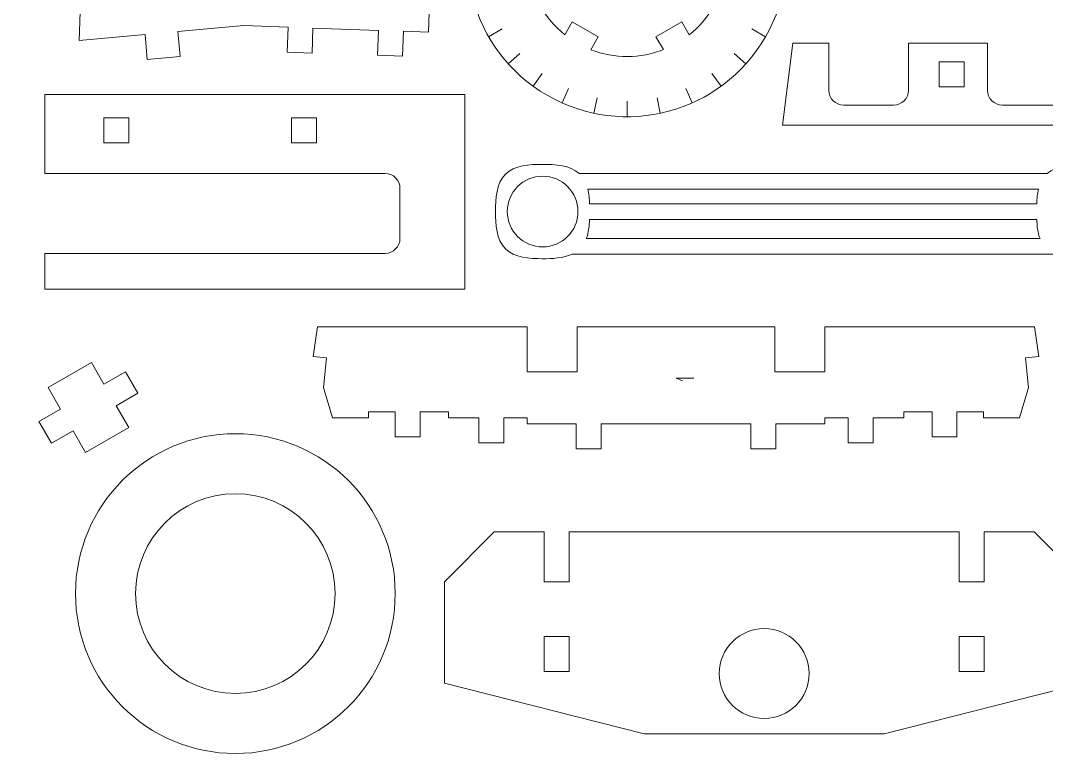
# Model space of a CAD drawing. Header units: centimetres. Extents: x -27.7 to 62.5, y 17.3 to 46.3.
# Drawn here: x -8.55 to 1.93, y 25.34 to 32.9 of the extents above; entities that cross this region are included whole.
import ezdxf

# ---------------------------------------------------------------- set-up
doc = ezdxf.new("R2010")
doc.units = ezdxf.units.CM
doc.header["$MEASUREMENT"] = 0
doc.layers.add('Camada 1', color=7, linetype='Continuous')

msp = doc.modelspace()

# ---------------------------------------------------------------- linework, layer by layer
at = {"layer": 'Camada 1', "color": 6, "lineweight": 20}
msp.add_open_spline([(-8.20292, 46.30494), (-8.20292, 46.30494), (9.79708, 46.30494), (9.79708, 46.30494), (9.79708, 46.30494), (10.07208, 46.30494), (10.29708, 46.07994), (10.29708, 45.80494), (10.29708, 45.80494), (10.29708, 45.80494), (10.29708, 17.80494), (10.29708, 17.80494), (10.29708, 17.80494), (10.29708, 17.52994), (10.07208, 17.30494), (9.79708, 17.30494), (9.79708, 17.30494), (9.79708, 17.30494), (-8.20292, 17.30494), (-8.20292, 17.30494), (-8.20292, 17.30494), (-8.47792, 17.30494), (-8.70292, 17.52994), (-8.70292, 17.80494), (-8.70292, 17.80494), (-8.70292, 17.80494), (-8.70292, 45.80494), (-8.70292, 45.80494), (-8.70292, 45.80494), (-8.70292, 46.07994), (-8.47792, 46.30494), (-8.20292, 46.30494)], degree=3, knots=[0, 0, 0, 0, 0.11111111, 0.11111111, 0.11111111, 0.11111111, 0.22222222, 0.22222222, 0.22222222, 0.22222222, 0.33333333, 0.33333333, 0.33333333, 0.33333333, 0.44444444, 0.44444444, 0.44444444, 0.44444444, 0.55555556, 0.55555556, 0.55555556, 0.55555556, 0.66666667, 0.66666667, 0.66666667, 0.66666667, 0.77777778, 0.77777778, 0.77777778, 0.77777778, 1, 1, 1, 1], dxfattribs=at)
at = {"layer": 'Camada 1', "lineweight": 9}
for points, knots in [([(-0.94169, 32.73008), (-1.39242, 31.9494), (-2.39068, 31.68191), (-3.17137, 32.13264), (-3.17137, 32.13264), (-3.95206, 32.58337), (-4.21953, 33.58163), (-3.7688, 34.36232), (-3.7688, 34.36232), (-3.31807, 35.14301), (-2.31982, 35.41049), (-1.53913, 34.95976), (-1.53913, 34.95976), (-0.75845, 34.50903), (-0.49096, 33.51077), (-0.94169, 32.73008)], [0, 0, 0, 0, 0.2, 0.2, 0.2, 0.2, 0.4, 0.4, 0.4, 0.4, 0.6, 0.6, 0.6, 0.6, 1, 1, 1, 1]), ([(-8.13142, 34.77483), (-8.13142, 34.77483), (-8.14952, 34.25641), (-8.14952, 34.25641), (-8.14952, 34.25641), (-8.14952, 34.25641), (-7.89466, 34.24751), (-7.89466, 34.24751), (-7.89466, 34.24751), (-7.89466, 34.24751), (-7.94897, 32.69225), (-7.94897, 32.69225), (-7.94897, 32.69225), (-7.94897, 32.69225), (-7.27731, 32.75289), (-7.27731, 32.75289), (-7.27731, 32.75289), (-7.27731, 32.75289), (-7.25437, 32.49891), (-7.25437, 32.49891), (-7.25437, 32.49891), (-7.25437, 32.49891), (-6.91854, 32.52923), (-6.91854, 32.52923), (-6.91854, 32.52923), (-6.91854, 32.52923), (-6.94147, 32.78321), (-6.94147, 32.78321), (-6.94147, 32.78321), (-6.94147, 32.78321), (-6.2698, 32.84386), (-6.2698, 32.84386), (-6.2698, 32.84386), (-6.2698, 32.84386), (-5.81746, 32.82806), (-5.81746, 32.82806), (-5.81746, 32.82806), (-5.81746, 32.82806), (-5.82636, 32.5732), (-5.82636, 32.5732), (-5.82636, 32.5732), (-5.82636, 32.5732), (-5.57149, 32.5643), (-5.57149, 32.5643), (-5.57149, 32.5643), (-5.57149, 32.5643), (-5.56259, 32.81916), (-5.56259, 32.81916), (-5.56259, 32.81916), (-5.56259, 32.81916), (-4.89365, 32.7958), (-4.89365, 32.7958), (-4.89365, 32.7958), (-4.89365, 32.7958), (-4.90255, 32.54094), (-4.90255, 32.54094), (-4.90255, 32.54094), (-4.90255, 32.54094), (-4.64769, 32.53204), (-4.64769, 32.53204), (-4.64769, 32.53204), (-4.64769, 32.53204), (-4.63879, 32.7869), (-4.63879, 32.7869), (-4.63879, 32.7869), (-4.63879, 32.7869), (-4.38393, 32.778), (-4.38393, 32.778), (-4.38393, 32.778), (-4.38393, 32.778), (-4.36969, 33.18578), (-4.36969, 33.18578), (-4.36969, 33.18578), (-4.36969, 33.18578), (-6.25556, 33.25163), (-6.25556, 33.25163), (-6.25556, 33.25163), (-6.25556, 33.25163), (-7.52518, 33.13671), (-7.52518, 33.13671), (-7.52518, 33.13671), (-7.52518, 33.13671), (-7.46476, 34.86684), (-7.46476, 34.86684), (-7.46476, 34.86684), (-7.46476, 34.86684), (-7.65457, 35.27724), (-7.65457, 35.27724), (-7.65457, 35.27724), (-7.65457, 35.27724), (-7.85845, 35.28436), (-7.85845, 35.28436), (-7.85845, 35.28436), (-7.85845, 35.28436), (-7.87656, 34.76593), (-7.87656, 34.76593), (-7.87656, 34.76593), (-7.87656, 34.76593), (-8.13142, 34.77483), (-8.13142, 34.77483)], [0, 0, 0, 0, 0.03846154, 0.03846154, 0.03846154, 0.03846154, 0.07692308, 0.07692308, 0.07692308, 0.07692308, 0.11538462, 0.11538462, 0.11538462, 0.11538462, 0.15384615, 0.15384615, 0.15384615, 0.15384615, 0.19230769, 0.19230769, 0.19230769, 0.19230769, 0.23076923, 0.23076923, 0.23076923, 0.23076923, 0.26923077, 0.26923077, 0.26923077, 0.26923077, 0.30769231, 0.30769231, 0.30769231, 0.30769231, 0.34615385, 0.34615385, 0.34615385, 0.34615385, 0.38461538, 0.38461538, 0.38461538, 0.38461538, 0.42307692, 0.42307692, 0.42307692, 0.42307692, 0.46153846, 0.46153846, 0.46153846, 0.46153846, 0.5, 0.5, 0.5, 0.5, 0.53846154, 0.53846154, 0.53846154, 0.53846154, 0.57692308, 0.57692308, 0.57692308, 0.57692308, 0.61538462, 0.61538462, 0.61538462, 0.61538462, 0.65384615, 0.65384615, 0.65384615, 0.65384615, 0.69230769, 0.69230769, 0.69230769, 0.69230769, 0.73076923, 0.73076923, 0.73076923, 0.73076923, 0.76923077, 0.76923077, 0.76923077, 0.76923077, 0.80769231, 0.80769231, 0.80769231, 0.80769231, 0.84615385, 0.84615385, 0.84615385, 0.84615385, 0.88461538, 0.88461538, 0.88461538, 0.88461538, 0.92307692, 0.92307692, 0.92307692, 0.92307692, 1, 1, 1, 1]), ([(-0.66299, 32.66408), (-0.66299, 32.66408), (-0.76922, 31.82833), (-0.76922, 31.82833), (-0.76922, 31.82833), (-0.76922, 31.82833), (6.45874, 31.82833), (6.45874, 31.82833), (6.45874, 31.82833), (6.45874, 31.82833), (6.35251, 32.66408), (6.35251, 32.66408), (6.35251, 32.66408), (6.35251, 32.66408), (5.98523, 32.66408), (5.98523, 32.66408), (5.98523, 32.66408), (5.98523, 32.66408), (5.98523, 32.18535), (5.98523, 32.18535), (5.98523, 32.18535), (5.98523, 32.10119), (5.91638, 32.03234), (5.83223, 32.03234), (5.83223, 32.03234), (5.83223, 32.03234), (5.32256, 32.03234), (5.32256, 32.03234), (5.32256, 32.03234), (5.23841, 32.03234), (5.16956, 32.10119), (5.16956, 32.18535), (5.16956, 32.18535), (5.16956, 32.18535), (5.16956, 32.66408), (5.16956, 32.66408), (5.16956, 32.66408), (5.16956, 32.66408), (4.3652, 32.66408), (4.3652, 32.66408), (4.3652, 32.66408), (4.3652, 32.66408), (4.3652, 32.18534), (4.3652, 32.18534), (4.3652, 32.18534), (4.3652, 32.1012), (4.29634, 32.03234), (4.21219, 32.03234), (4.21219, 32.03234), (4.21219, 32.03234), (1.47735, 32.03234), (1.47735, 32.03234), (1.47735, 32.03234), (1.3932, 32.03234), (1.32434, 32.10121), (1.32434, 32.18534), (1.32434, 32.18534), (1.32434, 32.18534), (1.32434, 32.66408), (1.32434, 32.66408), (1.32434, 32.66408), (1.32434, 32.66408), (0.51959, 32.66408), (0.51959, 32.66408), (0.51959, 32.66408), (0.51959, 32.66408), (0.51959, 32.18535), (0.51959, 32.18535), (0.51959, 32.18535), (0.51959, 32.10119), (0.45074, 32.03234), (0.36659, 32.03234), (0.36659, 32.03234), (0.36659, 32.03234), (-0.14308, 32.03234), (-0.14308, 32.03234), (-0.14308, 32.03234), (-0.22723, 32.03234), (-0.29608, 32.10119), (-0.29608, 32.18535), (-0.29608, 32.18535), (-0.29608, 32.18535), (-0.29608, 32.66408), (-0.29608, 32.66408), (-0.29608, 32.66408), (-0.29608, 32.66408), (-0.66299, 32.66408), (-0.66299, 32.66408)], [0, 0, 0, 0, 0.04347826, 0.04347826, 0.04347826, 0.04347826, 0.08695652, 0.08695652, 0.08695652, 0.08695652, 0.13043478, 0.13043478, 0.13043478, 0.13043478, 0.17391304, 0.17391304, 0.17391304, 0.17391304, 0.2173913, 0.2173913, 0.2173913, 0.2173913, 0.26086957, 0.26086957, 0.26086957, 0.26086957, 0.30434783, 0.30434783, 0.30434783, 0.30434783, 0.34782609, 0.34782609, 0.34782609, 0.34782609, 0.39130435, 0.39130435, 0.39130435, 0.39130435, 0.43478261, 0.43478261, 0.43478261, 0.43478261, 0.47826087, 0.47826087, 0.47826087, 0.47826087, 0.52173913, 0.52173913, 0.52173913, 0.52173913, 0.56521739, 0.56521739, 0.56521739, 0.56521739, 0.60869565, 0.60869565, 0.60869565, 0.60869565, 0.65217391, 0.65217391, 0.65217391, 0.65217391, 0.69565217, 0.69565217, 0.69565217, 0.69565217, 0.73913043, 0.73913043, 0.73913043, 0.73913043, 0.7826087, 0.7826087, 0.7826087, 0.7826087, 0.82608696, 0.82608696, 0.82608696, 0.82608696, 0.86956522, 0.86956522, 0.86956522, 0.86956522, 0.91304348, 0.91304348, 0.91304348, 0.91304348, 1, 1, 1, 1]), ([(-8.29932, 32.13986), (-8.29932, 32.13986), (-4.01115, 32.13986), (-4.01115, 32.13986), (-4.01115, 32.13986), (-4.01115, 32.13986), (-4.01115, 30.15254), (-4.01115, 30.15254), (-4.01115, 30.15254), (-4.01115, 30.15254), (-8.29932, 30.15254), (-8.29932, 30.15254), (-8.29932, 30.15254), (-8.29932, 30.15254), (-8.29932, 30.51945), (-8.29932, 30.51945), (-8.29932, 30.51945), (-8.29932, 30.51945), (-4.82722, 30.51945), (-4.82722, 30.51945), (-4.82722, 30.51945), (-4.74305, 30.51945), (-4.6742, 30.58831), (-4.6742, 30.67246), (-4.6742, 30.67246), (-4.6742, 30.67246), (-4.6742, 31.1825), (-4.6742, 31.1825), (-4.6742, 31.1825), (-4.6742, 31.26665), (-4.74306, 31.33551), (-4.82722, 31.33551), (-4.82722, 31.33551), (-4.82722, 31.33551), (-8.29932, 31.33551), (-8.29932, 31.33551), (-8.29932, 31.33551), (-8.29932, 31.33551), (-8.29932, 32.13986), (-8.29932, 32.13986)], [0, 0, 0, 0, 0.09090909, 0.09090909, 0.09090909, 0.09090909, 0.18181818, 0.18181818, 0.18181818, 0.18181818, 0.27272727, 0.27272727, 0.27272727, 0.27272727, 0.36363636, 0.36363636, 0.36363636, 0.36363636, 0.45454545, 0.45454545, 0.45454545, 0.45454545, 0.54545455, 0.54545455, 0.54545455, 0.54545455, 0.63636364, 0.63636364, 0.63636364, 0.63636364, 0.72727273, 0.72727273, 0.72727273, 0.72727273, 0.81818182, 0.81818182, 0.81818182, 0.81818182, 1, 1, 1, 1]), ([(-2.8744, 28.52392), (-2.8744, 28.52392), (-2.61938, 28.52392), (-2.61938, 28.52392), (-2.61938, 28.52392), (-2.61938, 28.52392), (-2.61938, 28.77894), (-2.61938, 28.77894), (-2.61938, 28.77894), (-2.61938, 28.77894), (-1.0911, 28.77894), (-1.0911, 28.77894), (-1.0911, 28.77894), (-1.0911, 28.77894), (-1.0911, 28.52392), (-1.0911, 28.52392), (-1.0911, 28.52392), (-1.0911, 28.52392), (-0.83608, 28.52392), (-0.83608, 28.52392), (-0.83608, 28.52392), (-0.83608, 28.52392), (-0.83608, 28.77894), (-0.83608, 28.77894), (-0.83608, 28.77894), (-0.83608, 28.77894), (-0.3348, 28.77894), (-0.3348, 28.77894), (-0.3348, 28.77894), (-0.3348, 28.77894), (-0.3348, 28.84014), (-0.3348, 28.84014), (-0.3348, 28.84014), (-0.3348, 28.84014), (-0.09805, 28.84014), (-0.09805, 28.84014), (-0.09805, 28.84014), (-0.09805, 28.84014), (-0.09805, 28.58512), (-0.09805, 28.58512), (-0.09805, 28.58512), (-0.09805, 28.58512), (0.15697, 28.58512), (0.15697, 28.58512), (0.15697, 28.58512), (0.15697, 28.58512), (0.15697, 28.84014), (0.15697, 28.84014), (0.15697, 28.84014), (0.15697, 28.84014), (0.46955, 28.84014), (0.46955, 28.84014), (0.46955, 28.84014), (0.46955, 28.84014), (0.46955, 28.90135), (0.46955, 28.90135), (0.46955, 28.90135), (0.46955, 28.90135), (0.75857, 28.90135), (0.75857, 28.90135), (0.75857, 28.90135), (0.75857, 28.90135), (0.75857, 28.64633), (0.75857, 28.64633), (0.75857, 28.64633), (0.75857, 28.64633), (1.01359, 28.64633), (1.01359, 28.64633), (1.01359, 28.64633), (1.01359, 28.64633), (1.01359, 28.90135), (1.01359, 28.90135), (1.01359, 28.90135), (1.01359, 28.90135), (1.28561, 28.90135), (1.28561, 28.90135), (1.28561, 28.90135), (1.28561, 28.90135), (1.28561, 28.84014), (1.28561, 28.84014), (1.28561, 28.84014), (1.28561, 28.84014), (1.65251, 28.84014), (1.65251, 28.84014), (1.65251, 28.84014), (1.65251, 28.84014), (1.74439, 29.15131), (1.74439, 29.15131), (1.74439, 29.15131), (1.74439, 29.15131), (1.71332, 29.4545), (1.71332, 29.4545), (1.71332, 29.4545), (1.71332, 29.4545), (1.85044, 29.46544), (1.85044, 29.46544), (1.85044, 29.46544), (1.85044, 29.46544), (1.80461, 29.76849), (1.80461, 29.76849), (1.80461, 29.76849), (1.80461, 29.76849), (-0.3348, 29.76849), (-0.3348, 29.76849), (-0.3348, 29.76849), (-0.3348, 29.76849), (-0.3348, 29.30946), (-0.3348, 29.30946), (-0.3348, 29.30946), (-0.3348, 29.30946), (-0.84484, 29.30946), (-0.84484, 29.30946), (-0.84484, 29.30946), (-0.84484, 29.30946), (-0.84484, 29.76849), (-0.84484, 29.76849), (-0.84484, 29.76849), (-0.84484, 29.76849), (-2.86563, 29.76849), (-2.86563, 29.76849), (-2.86563, 29.76849), (-2.86563, 29.76849), (-2.86563, 29.30946), (-2.86563, 29.30946), (-2.86563, 29.30946), (-2.86563, 29.30946), (-3.37567, 29.30946), (-3.37567, 29.30946), (-3.37567, 29.30946), (-3.37567, 29.30946), (-3.37567, 29.76849), (-3.37567, 29.76849), (-3.37567, 29.76849), (-3.37567, 29.76849), (-5.51509, 29.76849), (-5.51509, 29.76849), (-5.51509, 29.76849), (-5.51509, 29.76849), (-5.56092, 29.46544), (-5.56092, 29.46544), (-5.56092, 29.46544), (-5.56092, 29.46544), (-5.4238, 29.4545), (-5.4238, 29.4545), (-5.4238, 29.4545), (-5.4238, 29.4545), (-5.45487, 29.15131), (-5.45487, 29.15131), (-5.45487, 29.15131), (-5.45487, 29.15131), (-5.36299, 28.84014), (-5.36299, 28.84014), (-5.36299, 28.84014), (-5.36299, 28.84014), (-4.99609, 28.84014), (-4.99609, 28.84014), (-4.99609, 28.84014), (-4.99609, 28.84014), (-4.99609, 28.90135), (-4.99609, 28.90135), (-4.99609, 28.90135), (-4.99609, 28.90135), (-4.72407, 28.90135), (-4.72407, 28.90135), (-4.72407, 28.90135), (-4.72407, 28.90135), (-4.72407, 28.64633), (-4.72407, 28.64633), (-4.72407, 28.64633), (-4.72407, 28.64633), (-4.46905, 28.64633), (-4.46905, 28.64633), (-4.46905, 28.64633), (-4.46905, 28.64633), (-4.46905, 28.90135), (-4.46905, 28.90135), (-4.46905, 28.90135), (-4.46905, 28.90135), (-4.18003, 28.90135), (-4.18003, 28.90135), (-4.18003, 28.90135), (-4.18003, 28.90135), (-4.18003, 28.84014), (-4.18003, 28.84014), (-4.18003, 28.84014), (-4.18003, 28.84014), (-3.86745, 28.84014), (-3.86745, 28.84014), (-3.86745, 28.84014), (-3.86745, 28.84014), (-3.86745, 28.58512), (-3.86745, 28.58512), (-3.86745, 28.58512), (-3.86745, 28.58512), (-3.61243, 28.58512), (-3.61243, 28.58512), (-3.61243, 28.58512), (-3.61243, 28.58512), (-3.61243, 28.84014), (-3.61243, 28.84014), (-3.61243, 28.84014), (-3.61243, 28.84014), (-3.37567, 28.84014), (-3.37567, 28.84014), (-3.37567, 28.84014), (-3.37567, 28.84014), (-3.37567, 28.77894), (-3.37567, 28.77894), (-3.37567, 28.77894), (-3.37567, 28.77894), (-2.8744, 28.77894), (-2.8744, 28.77894), (-2.8744, 28.77894), (-2.8744, 28.77894), (-2.8744, 28.52392), (-2.8744, 28.52392)], [0, 0, 0, 0, 0.01818182, 0.01818182, 0.01818182, 0.01818182, 0.03636364, 0.03636364, 0.03636364, 0.03636364, 0.05454545, 0.05454545, 0.05454545, 0.05454545, 0.07272727, 0.07272727, 0.07272727, 0.07272727, 0.09090909, 0.09090909, 0.09090909, 0.09090909, 0.10909091, 0.10909091, 0.10909091, 0.10909091, 0.12727273, 0.12727273, 0.12727273, 0.12727273, 0.14545455, 0.14545455, 0.14545455, 0.14545455, 0.16363636, 0.16363636, 0.16363636, 0.16363636, 0.18181818, 0.18181818, 0.18181818, 0.18181818, 0.2, 0.2, 0.2, 0.2, 0.21818182, 0.21818182, 0.21818182, 0.21818182, 0.23636364, 0.23636364, 0.23636364, 0.23636364, 0.25454545, 0.25454545, 0.25454545, 0.25454545, 0.27272727, 0.27272727, 0.27272727, 0.27272727, 0.29090909, 0.29090909, 0.29090909, 0.29090909, 0.30909091, 0.30909091, 0.30909091, 0.30909091, 0.32727273, 0.32727273, 0.32727273, 0.32727273, 0.34545455, 0.34545455, 0.34545455, 0.34545455, 0.36363636, 0.36363636, 0.36363636, 0.36363636, 0.38181818, 0.38181818, 0.38181818, 0.38181818, 0.4, 0.4, 0.4, 0.4, 0.41818182, 0.41818182, 0.41818182, 0.41818182, 0.43636364, 0.43636364, 0.43636364, 0.43636364, 0.45454545, 0.45454545, 0.45454545, 0.45454545, 0.47272727, 0.47272727, 0.47272727, 0.47272727, 0.49090909, 0.49090909, 0.49090909, 0.49090909, 0.50909091, 0.50909091, 0.50909091, 0.50909091, 0.52727273, 0.52727273, 0.52727273, 0.52727273, 0.54545455, 0.54545455, 0.54545455, 0.54545455, 0.56363636, 0.56363636, 0.56363636, 0.56363636, 0.58181818, 0.58181818, 0.58181818, 0.58181818, 0.6, 0.6, 0.6, 0.6, 0.61818182, 0.61818182, 0.61818182, 0.61818182, 0.63636364, 0.63636364, 0.63636364, 0.63636364, 0.65454545, 0.65454545, 0.65454545, 0.65454545, 0.67272727, 0.67272727, 0.67272727, 0.67272727, 0.69090909, 0.69090909, 0.69090909, 0.69090909, 0.70909091, 0.70909091, 0.70909091, 0.70909091, 0.72727273, 0.72727273, 0.72727273, 0.72727273, 0.74545455, 0.74545455, 0.74545455, 0.74545455, 0.76363636, 0.76363636, 0.76363636, 0.76363636, 0.78181818, 0.78181818, 0.78181818, 0.78181818, 0.8, 0.8, 0.8, 0.8, 0.81818182, 0.81818182, 0.81818182, 0.81818182, 0.83636364, 0.83636364, 0.83636364, 0.83636364, 0.85454545, 0.85454545, 0.85454545, 0.85454545, 0.87272727, 0.87272727, 0.87272727, 0.87272727, 0.89090909, 0.89090909, 0.89090909, 0.89090909, 0.90909091, 0.90909091, 0.90909091, 0.90909091, 0.92727273, 0.92727273, 0.92727273, 0.92727273, 0.94545455, 0.94545455, 0.94545455, 0.94545455, 0.96363636, 0.96363636, 0.96363636, 0.96363636, 1, 1, 1, 1]), ([(-6.35524, 28.67843), (-5.45378, 28.67843), (-4.723, 27.94766), (-4.723, 27.0462), (-4.723, 27.0462), (-4.723, 26.14474), (-5.45378, 25.41398), (-6.35524, 25.41398), (-6.35524, 25.41398), (-7.2567, 25.41398), (-7.98747, 26.14474), (-7.98747, 27.0462), (-7.98747, 27.0462), (-7.98747, 27.94766), (-7.2567, 28.67843), (-6.35524, 28.67843)], [0, 0, 0, 0, 0.2, 0.2, 0.2, 0.2, 0.4, 0.4, 0.4, 0.4, 0.6, 0.6, 0.6, 0.6, 1, 1, 1, 1]), ([(-4.22063, 26.13037), (-4.22063, 26.13037), (-2.18096, 25.61454), (-2.18096, 25.61454), (-2.18096, 25.61454), (-2.18096, 25.61454), (0.27049, 25.61455), (0.27049, 25.61455), (0.27049, 25.61455), (0.27049, 25.61455), (2.31017, 26.13037), (2.31017, 26.13037), (2.31017, 26.13037), (2.31017, 26.13037), (2.31017, 27.16795), (2.31017, 27.16795), (2.31017, 27.16795), (2.31017, 27.16795), (1.80025, 27.67787), (1.80025, 27.67787), (1.80025, 27.67787), (1.80025, 27.67787), (1.29033, 27.67787), (1.29033, 27.67787), (1.29033, 27.67787), (1.29033, 27.67787), (1.29033, 27.16795), (1.29033, 27.16795), (1.29033, 27.16795), (1.29033, 27.16795), (1.03536, 27.16795), (1.03536, 27.16795), (1.03536, 27.16795), (1.03536, 27.16795), (1.03536, 27.67787), (1.03536, 27.67787), (1.03536, 27.67787), (1.03536, 27.67787), (-2.94585, 27.67787), (-2.94585, 27.67787), (-2.94585, 27.67787), (-2.94585, 27.67787), (-2.94585, 27.16795), (-2.94585, 27.16795), (-2.94585, 27.16795), (-2.94585, 27.16795), (-3.20082, 27.16795), (-3.20082, 27.16795), (-3.20082, 27.16795), (-3.20082, 27.16795), (-3.2008, 27.67787), (-3.2008, 27.67787), (-3.2008, 27.67787), (-3.2008, 27.67787), (-3.71072, 27.67787), (-3.71072, 27.67787), (-3.71072, 27.67787), (-3.71072, 27.67787), (-4.22065, 27.16795), (-4.22065, 27.16795), (-4.22065, 27.16795), (-4.22065, 27.16795), (-4.22063, 26.13037), (-4.22063, 26.13037)], [0, 0, 0, 0, 0.05882353, 0.05882353, 0.05882353, 0.05882353, 0.11764706, 0.11764706, 0.11764706, 0.11764706, 0.17647059, 0.17647059, 0.17647059, 0.17647059, 0.23529412, 0.23529412, 0.23529412, 0.23529412, 0.29411765, 0.29411765, 0.29411765, 0.29411765, 0.35294118, 0.35294118, 0.35294118, 0.35294118, 0.41176471, 0.41176471, 0.41176471, 0.41176471, 0.47058824, 0.47058824, 0.47058824, 0.47058824, 0.52941176, 0.52941176, 0.52941176, 0.52941176, 0.58823529, 0.58823529, 0.58823529, 0.58823529, 0.64705882, 0.64705882, 0.64705882, 0.64705882, 0.70588235, 0.70588235, 0.70588235, 0.70588235, 0.76470588, 0.76470588, 0.76470588, 0.76470588, 0.82352941, 0.82352941, 0.82352941, 0.82352941, 0.88235294, 0.88235294, 0.88235294, 0.88235294, 1, 1, 1, 1])]:
    msp.add_open_spline(points, degree=3, knots=knots, dxfattribs=at)
at = {"layer": 'Camada 1', "color": 114, "lineweight": 9}
for points, knots in [([(-1.50225, 33.69919), (-1.50225, 33.69919), (-1.34956, 33.6992), (-1.34956, 33.6992), (-1.34956, 33.6992), (-1.38732, 33.94633), (-1.51543, 34.17771), (-1.71982, 34.34077), (-1.71982, 34.34077), (-1.71982, 34.34077), (-1.79625, 34.2084), (-1.79625, 34.2084), (-1.79625, 34.2084), (-1.79625, 34.2084), (-2.06126, 34.36141), (-2.06126, 34.36141), (-2.06126, 34.36141), (-2.06126, 34.36141), (-1.98484, 34.49378), (-1.98484, 34.49378), (-1.98484, 34.49378), (-2.22826, 34.58928), (-2.4927, 34.58452), (-2.72559, 34.49365), (-2.72559, 34.49365), (-2.72559, 34.49365), (-2.64924, 34.36141), (-2.64924, 34.36141), (-2.64924, 34.36141), (-2.64924, 34.36141), (-2.91426, 34.20841), (-2.91426, 34.20841), (-2.91426, 34.20841), (-2.91426, 34.20841), (-2.99074, 34.34088), (-2.99074, 34.34088), (-2.99074, 34.34088), (-3.08704, 34.26392), (-3.17088, 34.16804), (-3.23624, 34.05485), (-3.23624, 34.05485), (-3.3016, 33.94164), (-3.34272, 33.82108), (-3.36121, 33.69919), (-3.36121, 33.69919), (-3.36121, 33.69919), (-3.20825, 33.69919), (-3.20825, 33.69919), (-3.20825, 33.69919), (-3.20825, 33.69919), (-3.20826, 33.39319), (-3.20826, 33.39319), (-3.20826, 33.39319), (-3.20826, 33.39319), (-3.36093, 33.3932), (-3.36093, 33.3932), (-3.36093, 33.3932), (-3.32317, 33.14608), (-3.19507, 32.91469), (-2.99067, 32.75162), (-2.99067, 32.75162), (-2.99067, 32.75162), (-2.91426, 32.88397), (-2.91426, 32.88397), (-2.91426, 32.88397), (-2.91426, 32.88397), (-2.64925, 32.73096), (-2.64925, 32.73096), (-2.64925, 32.73096), (-2.64925, 32.73096), (-2.72566, 32.59862), (-2.72566, 32.59862), (-2.72566, 32.59862), (-2.48225, 32.50312), (-2.21781, 32.50789), (-1.98492, 32.59875), (-1.98492, 32.59875), (-1.98492, 32.59875), (-2.06126, 32.73097), (-2.06126, 32.73097), (-2.06126, 32.73097), (-2.06126, 32.73097), (-1.79625, 32.88397), (-1.79625, 32.88397), (-1.79625, 32.88397), (-1.79625, 32.88397), (-1.71977, 32.75151), (-1.71977, 32.75151), (-1.71977, 32.75151), (-1.62346, 32.82847), (-1.53961, 32.92434), (-1.47425, 33.03756), (-1.47425, 33.03756), (-1.40889, 33.15077), (-1.36778, 33.27131), (-1.34929, 33.39318), (-1.34929, 33.39318), (-1.34929, 33.39318), (-1.50226, 33.39318), (-1.50226, 33.39318), (-1.50226, 33.39318), (-1.50226, 33.39318), (-1.50225, 33.69919), (-1.50225, 33.69919)], [0, 0, 0, 0, 0.03703704, 0.03703704, 0.03703704, 0.03703704, 0.07407407, 0.07407407, 0.07407407, 0.07407407, 0.11111111, 0.11111111, 0.11111111, 0.11111111, 0.14814815, 0.14814815, 0.14814815, 0.14814815, 0.18518519, 0.18518519, 0.18518519, 0.18518519, 0.22222222, 0.22222222, 0.22222222, 0.22222222, 0.25925926, 0.25925926, 0.25925926, 0.25925926, 0.2962963, 0.2962963, 0.2962963, 0.2962963, 0.33333333, 0.33333333, 0.33333333, 0.33333333, 0.37037037, 0.37037037, 0.37037037, 0.37037037, 0.40740741, 0.40740741, 0.40740741, 0.40740741, 0.44444444, 0.44444444, 0.44444444, 0.44444444, 0.48148148, 0.48148148, 0.48148148, 0.48148148, 0.51851852, 0.51851852, 0.51851852, 0.51851852, 0.55555556, 0.55555556, 0.55555556, 0.55555556, 0.59259259, 0.59259259, 0.59259259, 0.59259259, 0.62962963, 0.62962963, 0.62962963, 0.62962963, 0.66666667, 0.66666667, 0.66666667, 0.66666667, 0.7037037, 0.7037037, 0.7037037, 0.7037037, 0.74074074, 0.74074074, 0.74074074, 0.74074074, 0.77777778, 0.77777778, 0.77777778, 0.77777778, 0.81481481, 0.81481481, 0.81481481, 0.81481481, 0.85185185, 0.85185185, 0.85185185, 0.85185185, 0.88888889, 0.88888889, 0.88888889, 0.88888889, 0.92592593, 0.92592593, 0.92592593, 0.92592593, 1, 1, 1, 1]), ([(-6.35523, 28.06505), (-5.79255, 28.06505), (-5.3364, 27.6089), (-5.3364, 27.04621), (-5.3364, 27.04621), (-5.3364, 26.48354), (-5.79255, 26.02739), (-6.35523, 26.02739), (-6.35523, 26.02739), (-6.91791, 26.02739), (-7.37406, 26.48354), (-7.37406, 27.04621), (-7.37406, 27.04621), (-7.37406, 27.6089), (-6.91791, 28.06505), (-6.35523, 28.06505)], [0, 0, 0, 0, 0.2, 0.2, 0.2, 0.2, 0.4, 0.4, 0.4, 0.4, 0.6, 0.6, 0.6, 0.6, 1, 1, 1, 1]), ([(-0.95524, 25.77108), (-0.70181, 25.77109), (-0.49633, 25.97656), (-0.49633, 26.23), (-0.49633, 26.23), (-0.49633, 26.48346), (-0.7018, 26.68891), (-0.95524, 26.68891), (-0.95524, 26.68891), (-1.20869, 26.68891), (-1.41417, 26.48344), (-1.41415, 26.23), (-1.41415, 26.23), (-1.41417, 25.97655), (-1.2087, 25.77109), (-0.95524, 25.77108)], [0, 0, 0, 0, 0.2, 0.2, 0.2, 0.2, 0.4, 0.4, 0.4, 0.4, 0.6, 0.6, 0.6, 0.6, 1, 1, 1, 1]), ([(-2.94583, 26.60703), (-2.94583, 26.60703), (-2.94584, 26.2501), (-2.94584, 26.2501), (-2.94584, 26.2501), (-2.94584, 26.2501), (-3.20082, 26.2501), (-3.20082, 26.2501), (-3.20082, 26.2501), (-3.20082, 26.2501), (-3.2008, 26.60703), (-3.2008, 26.60703), (-3.2008, 26.60703), (-3.2008, 26.60703), (-2.94583, 26.60703), (-2.94583, 26.60703)], [0, 0, 0, 0, 0.2, 0.2, 0.2, 0.2, 0.4, 0.4, 0.4, 0.4, 0.6, 0.6, 0.6, 0.6, 1, 1, 1, 1]), ([(1.29034, 26.60703), (1.29034, 26.60703), (1.29033, 26.25011), (1.29033, 26.25011), (1.29033, 26.25011), (1.29033, 26.25011), (1.03536, 26.2501), (1.03536, 26.2501), (1.03536, 26.2501), (1.03536, 26.2501), (1.03536, 26.60703), (1.03536, 26.60703), (1.03536, 26.60703), (1.03536, 26.60703), (1.29034, 26.60703), (1.29034, 26.60703)], [0, 0, 0, 0, 0.2, 0.2, 0.2, 0.2, 0.4, 0.4, 0.4, 0.4, 0.6, 0.6, 0.6, 0.6, 1, 1, 1, 1])]:
    msp.add_open_spline(points, degree=3, knots=knots, dxfattribs=at)
at = {"layer": 'Camada 1', "color": 5, "lineweight": 9}
for points in [[(-3.76878, 32.73008), (-3.76878, 32.73008), (-3.6306, 32.80988), (-3.6306, 32.80988)], [(-0.94169, 32.73008), (-0.94169, 32.73008), (-1.07991, 32.80988), (-1.07991, 32.80988)], [(-3.5682, 32.45401), (-3.5682, 32.45401), (-3.44964, 32.56081), (-3.44964, 32.56081)], [(-1.14225, 32.45404), (-1.14225, 32.45404), (-1.26086, 32.56081), (-1.26086, 32.56081)], [(-3.31462, 32.22569), (-3.31462, 32.22569), (-3.22085, 32.35481), (-3.22085, 32.35481)], [(-1.39584, 32.22572), (-1.39584, 32.22572), (-1.48965, 32.35481), (-1.48965, 32.35481)], [(-3.01911, 32.05508), (-3.01911, 32.05508), (-2.95423, 32.20088), (-2.95423, 32.20088)], [(-1.69133, 32.0551), (-1.69133, 32.0551), (-1.75627, 32.20086), (-1.75627, 32.20086)], [(-2.69457, 31.94964), (-2.69457, 31.94964), (-2.66142, 32.10574), (-2.66142, 32.10574)], [(-2.35522, 31.91397), (-2.35522, 31.91397), (-2.35525, 32.07356), (-2.35525, 32.07356)], [(-2.01587, 31.94965), (-2.01587, 31.94965), (-2.04908, 32.10573), (-2.04908, 32.10573)]]:
    msp.add_open_spline(points, degree=3, dxfattribs=at)
at = {"layer": 'Camada 1', "color": 104, "lineweight": 9}
for points in [[(1.08757, 32.2207), (1.08757, 32.2207), (1.08757, 32.47572), (1.08757, 32.47572), (1.08757, 32.47572), (1.08757, 32.47572), (0.83255, 32.47572), (0.83255, 32.47572), (0.83255, 32.47572), (0.83255, 32.47572), (0.83255, 32.2207), (0.83255, 32.2207), (0.83255, 32.2207), (0.83255, 32.2207), (1.08757, 32.2207), (1.08757, 32.2207)], [(-7.69803, 31.64808), (-7.69803, 31.64808), (-7.69803, 31.9031), (-7.69803, 31.9031), (-7.69803, 31.9031), (-7.69803, 31.9031), (-7.44301, 31.9031), (-7.44301, 31.9031), (-7.44301, 31.9031), (-7.44301, 31.9031), (-7.44301, 31.64808), (-7.44301, 31.64808), (-7.44301, 31.64808), (-7.44301, 31.64808), (-7.69803, 31.64808), (-7.69803, 31.64808)], [(-5.78029, 31.9031), (-5.78029, 31.9031), (-5.52528, 31.9031), (-5.52528, 31.9031), (-5.52528, 31.9031), (-5.52528, 31.9031), (-5.52528, 31.64808), (-5.52528, 31.64808), (-5.52528, 31.64808), (-5.52528, 31.64808), (-5.78029, 31.64808), (-5.78029, 31.64808), (-5.78029, 31.64808), (-5.78029, 31.64808), (-5.78029, 31.9031), (-5.78029, 31.9031)], [(-3.57831, 30.9462), (-3.57831, 31.14543), (-3.41681, 31.30693), (-3.21758, 31.30693), (-3.21758, 31.30693), (-3.01835, 31.30693), (-2.85685, 31.14543), (-2.85685, 30.9462), (-2.85685, 30.9462), (-2.85685, 30.74697), (-3.01835, 30.58547), (-3.21758, 30.58547), (-3.21758, 30.58547), (-3.41681, 30.58547), (-3.57831, 30.74697), (-3.57831, 30.9462)], [(1.8469, 31.17502), (1.8348, 31.12711), (1.82945, 31.07596), (1.8272, 31.02583), (1.8272, 31.02583), (1.8272, 31.02583), (-2.73768, 31.02583), (-2.73768, 31.02583), (-2.73768, 31.02583), (-2.73993, 31.07596), (-2.74528, 31.12711), (-2.75738, 31.17502), (-2.75738, 31.17502), (-2.75738, 31.17502), (1.8469, 31.17502), (1.8469, 31.17502)], [(1.8272, 30.86656), (1.83022, 30.79945), (1.83877, 30.7305), (1.86167, 30.67), (1.86167, 30.67), (1.86167, 30.67), (-2.77215, 30.67), (-2.77215, 30.67), (-2.77215, 30.67), (-2.74925, 30.7305), (-2.7407, 30.79945), (-2.73768, 30.86656), (-2.73768, 30.86656), (-2.73768, 30.86656), (1.8272, 30.86656), (1.8272, 30.86656)]]:
    msp.add_open_spline(points, degree=3, knots=[0, 0, 0, 0, 0.2, 0.2, 0.2, 0.2, 0.4, 0.4, 0.4, 0.4, 0.6, 0.6, 0.6, 0.6, 1, 1, 1, 1], dxfattribs=at)
at = {"layer": 'Camada 1', "color": 250, "lineweight": 9}
for points, knots in [([(1.93476, 31.3343), (1.93476, 31.3343), (-2.84524, 31.3343), (-2.84524, 31.3343), (-2.84524, 31.3343), (-2.93882, 31.41983), (-3.09012, 31.42765), (-3.21759, 31.42765), (-3.21759, 31.42765), (-3.34879, 31.42765), (-3.50523, 31.41938), (-3.598, 31.32661), (-3.598, 31.32661), (-3.69077, 31.23384), (-3.69904, 31.0774), (-3.69904, 30.9462), (-3.69904, 30.9462), (-3.69904, 30.815), (-3.69077, 30.65856), (-3.598, 30.56579), (-3.598, 30.56579), (-3.50523, 30.47302), (-3.34879, 30.46475), (-3.21759, 30.46475), (-3.21759, 30.46475), (-3.1193, 30.46475), (-3.00686, 30.4694), (-2.91762, 30.51073), (-2.91762, 30.51073), (-2.91762, 30.51073), (2.00714, 30.51073), (2.00714, 30.51073), (2.00714, 30.51073), (2.09638, 30.4694), (2.20882, 30.46475), (2.30711, 30.46475), (2.30711, 30.46475), (2.43831, 30.46475), (2.59475, 30.47302), (2.68752, 30.56579), (2.68752, 30.56579), (2.78029, 30.65856), (2.78856, 30.815), (2.78856, 30.9462), (2.78856, 30.9462), (2.78856, 31.0774), (2.78029, 31.23384), (2.68752, 31.32661), (2.68752, 31.32661), (2.59475, 31.41938), (2.43831, 31.42765), (2.30711, 31.42765), (2.30711, 31.42765), (2.17964, 31.42765), (2.02834, 31.41983), (1.93476, 31.3343)], [0, 0, 0, 0, 0.06666667, 0.06666667, 0.06666667, 0.06666667, 0.13333333, 0.13333333, 0.13333333, 0.13333333, 0.2, 0.2, 0.2, 0.2, 0.26666667, 0.26666667, 0.26666667, 0.26666667, 0.33333333, 0.33333333, 0.33333333, 0.33333333, 0.4, 0.4, 0.4, 0.4, 0.46666667, 0.46666667, 0.46666667, 0.46666667, 0.53333333, 0.53333333, 0.53333333, 0.53333333, 0.6, 0.6, 0.6, 0.6, 0.66666667, 0.66666667, 0.66666667, 0.66666667, 0.73333333, 0.73333333, 0.73333333, 0.73333333, 0.8, 0.8, 0.8, 0.8, 0.86666667, 0.86666667, 0.86666667, 0.86666667, 1, 1, 1, 1]), ([(-8.23322, 28.58074), (-8.23322, 28.58074), (-8.36073, 28.80159), (-8.36073, 28.80159), (-8.36073, 28.80159), (-8.36073, 28.80159), (-8.13986, 28.92911), (-8.13986, 28.92911), (-8.13986, 28.92911), (-8.13986, 28.92911), (-8.26738, 29.14999), (-8.26738, 29.14999), (-8.26738, 29.14999), (-8.26738, 29.14999), (-7.82566, 29.40502), (-7.82566, 29.40502), (-7.82566, 29.40502), (-7.82566, 29.40502), (-7.69813, 29.18414), (-7.69813, 29.18414), (-7.69813, 29.18414), (-7.69813, 29.18414), (-7.47726, 29.31166), (-7.47726, 29.31166), (-7.47726, 29.31166), (-7.47726, 29.31166), (-7.34975, 29.09081), (-7.34975, 29.09081), (-7.34975, 29.09081), (-7.34975, 29.09081), (-7.57062, 28.96329), (-7.57062, 28.96329), (-7.57062, 28.96329), (-7.57062, 28.96329), (-7.4431, 28.74242), (-7.4431, 28.74242), (-7.4431, 28.74242), (-7.4431, 28.74242), (-7.88483, 28.48739), (-7.88483, 28.48739), (-7.88483, 28.48739), (-7.88483, 28.48739), (-8.01235, 28.70826), (-8.01235, 28.70826), (-8.01235, 28.70826), (-8.01235, 28.70826), (-8.23322, 28.58074), (-8.23322, 28.58074)], [0, 0, 0, 0, 0.07692308, 0.07692308, 0.07692308, 0.07692308, 0.15384615, 0.15384615, 0.15384615, 0.15384615, 0.23076923, 0.23076923, 0.23076923, 0.23076923, 0.30769231, 0.30769231, 0.30769231, 0.30769231, 0.38461538, 0.38461538, 0.38461538, 0.38461538, 0.46153846, 0.46153846, 0.46153846, 0.46153846, 0.53846154, 0.53846154, 0.53846154, 0.53846154, 0.61538462, 0.61538462, 0.61538462, 0.61538462, 0.69230769, 0.69230769, 0.69230769, 0.69230769, 0.76923077, 0.76923077, 0.76923077, 0.76923077, 0.84615385, 0.84615385, 0.84615385, 0.84615385, 1, 1, 1, 1])]:
    msp.add_open_spline(points, degree=3, knots=knots, dxfattribs=at)
at = {"layer": 'Camada 1', "color": 5, "lineweight": 9}
msp.add_open_spline([(-1.67234, 29.24588), (-1.67234, 29.24588), (-1.85524, 29.24588), (-1.85524, 29.24588), (-1.85524, 29.24588), (-1.85524, 29.24588), (-1.78847, 29.21827), (-1.78847, 29.21827)], degree=3, knots=[0, 0, 0, 0, 0.33333333, 0.33333333, 0.33333333, 0.33333333, 1, 1, 1, 1], dxfattribs=at)

doc.saveas('drawing.dxf')
